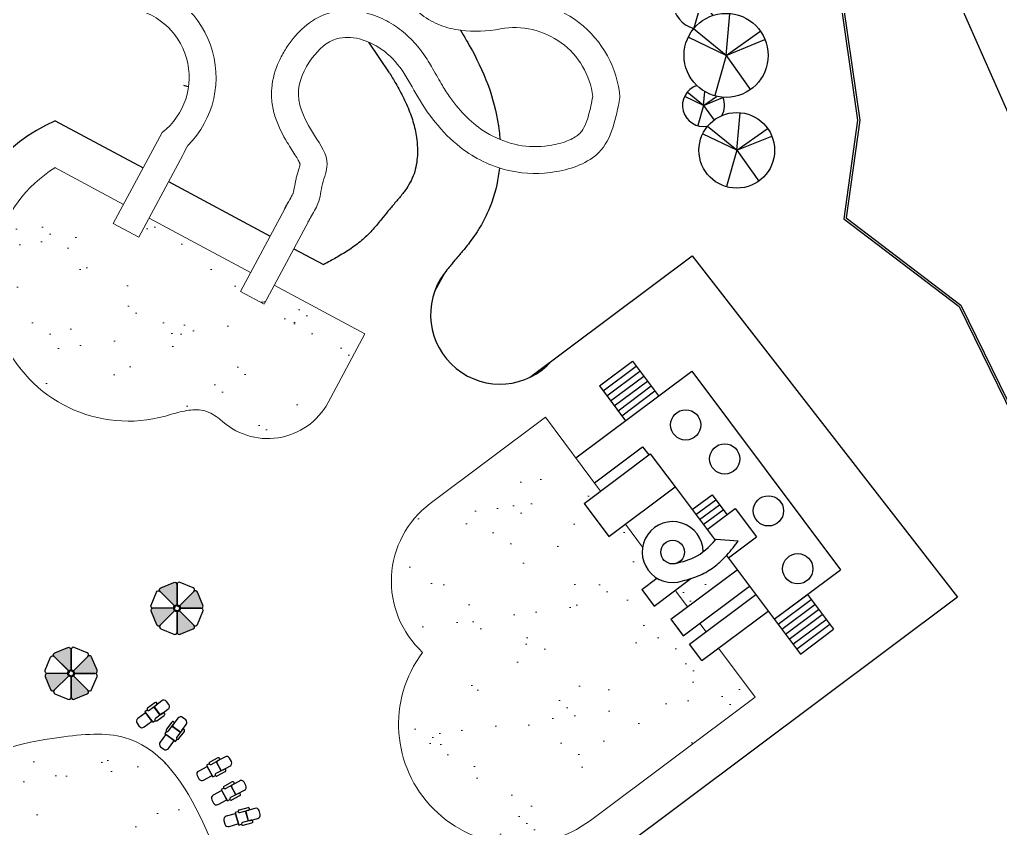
# Model space of a CAD drawing. Header units: millimetres. Extents: x 185 to 501, y 106 to 528.
# Drawn here: x 353.85 to 401.26, y 247.66 to 286.77 of the extents above; entities that cross this region are included whole.
import ezdxf

# ---------------------------------------------------------------- set-up
doc = ezdxf.new("R2010")
doc.units = ezdxf.units.MM
for name, color, linetype in [('aceras', 7, 'Continuous'), ('arboles', 84, 'Continuous'), ('cerca', 50, 'Continuous'), ('pavimento', 252, 'Continuous'), ('puertas', 240, 'Continuous'), ('SITE_FURNISHINGS', 230, 'Continuous')]:
    doc.layers.add(name, color=color, linetype=linetype)
doc.layers.add('Paredes', color=141, linetype='Continuous', lineweight=9)
doc.styles.add('ATTR', font='romans.shx', dxfattribs={"width": 0.8, "height": 0.7})
pattern_1 = [(37.5, (-1937.9465, 84.6386), (-0.1280025, 3.915306), [0, -3.08864, 0, -3.4544, 0, -3.302]), (7.5, (-1937.9465, 84.6386), (3.596186, 5.734601), [0, -1.66624, 0, -2.78384, 0, -1.0668]), (327.5, (-1940.446, 84.6386), (6.327939, 0.0114975), [0, -1.016, 0, -3.6576, 0, -4.7752]), (317.5, (-1940.446, 84.6386), (6.108452, 1.783435), [0, -0.508, 0, -2.39776, 0, -2.7432])]

# ---------------------------------------------------------------- blocks, each defined once
blk = doc.blocks.new('CLUMP4')
for p, q in [((-0.225, -0.025), (-278.175, 1469.475)), ((0.075, -0.425), (-599.925, 1349.575)), ((3398, -293.85), (2858.025, 921.15)), ((3397.75, -293.475), (3147.6, 1029.075)), ((-2100.925, -465), (-2520.925, 479.975)), ((-2101.125, -464.725), (-2295.7, 563.925)), ((0, 0), (-1432.075, 418.05)), ((0.025, 0), (1371.625, 613.675)), ((0, 0), (-1155.525, -951.225)), ((0, 0), (-888.5, -1183.5)), ((0, 0), (1323.925, -682.25)), ((3397.95, -293.45), (2109.075, 82.8)), ((3397.975, -293.45), (4632.4, 258.85)), ((-2100.975, -464.7), (-3103.45, -172.075)), ((-2100.975, -464.7), (-1496.775, -194.375)), ((3397.95, -293.45), (2357.975, -1149.55)), ((3397.95, -293.45), (2598.3, -1358.625)), ((3397.95, -293.45), (4589.5, -907.5)), ((-2100.975, -464.7), (-2909.85, -1130.55)), ((-2100.975, -464.7), (-2722.925, -1293.175)), ((-2100.975, -464.7), (-1174.225, -942.275)), ((1594.175, -1142.375), (1366.775, -630.7)), ((1594.05, -1142.15), (1455.05, -407.4)), ((1594.15, -1142.15), (1120.3, -1003.825)), ((1594.15, -1142.15), (2183.925, -878.275)), ((1594.15, -1142.15), (1016.375, -1617.75)), ((1594.15, -1142.15), (1149.9, -1733.9)), ((1594.15, -1142.15), (2256.125, -1483.275))]:
    blk.add_line(p, q)
for centre, radius in [((0.075, -0.425), 1500), ((3398, -293.85), 1350)]:
    blk.add_circle(centre, radius)
for centre, radius, start, end in [((-2100.925, -465), 1050, 52.09105, 333.029), ((1594.175, -1142.375), 750, 50.00407, 101.3809), ((1594.175, -1142.375), 750, 187.2069, 359.9176)]:
    blk.add_arc(centre, radius, start, end)
at = {"style": 'ATTR', "width": 0.8, "flags": 9}
blk.add_attdef('ESTCODE', (0, 0), '', height=157.919, dxfattribs=at)
blk = doc.blocks.new('new block')
at = {"xscale": 0.000999999996565748, "yscale": 0.001000000000203727, "zscale": 0.001}
blk.add_blockref('CLUMP4', (-1.324, 0.682), dxfattribs=at)

msp = doc.modelspace()

# ---------------------------------------------------------------- hatches: boundary and pattern name
for color, points in [(230, [(361.447, 259.452, 0.534511), (361.295, 259.554), (360.668, 259.294, 0.475071), (360.619, 259.131, -0.059116), (360.639, 259.115), (361.338, 258.417, -0.187719), (361.447, 258.465, 0.000562), (361.447, 258.465)]), (5, [(356.327, 256.305, 0.534511), (356.175, 256.407), (355.548, 256.147, 0.475071), (355.499, 255.984, -0.059116), (355.519, 255.968), (356.218, 255.27, -0.187719), (356.327, 255.318, 0.000562), (356.327, 255.318)])]:
    msp.add_hatch(color=color).paths.add_polyline_path(points)
h = msp.add_hatch(color=230)
edge = h.paths.add_edge_path()
edge.add_arc((361.618, 258.369), 0.0682, 135, 270)
edge.add_line((361.618, 258.301), (362.606, 258.301))
edge.add_arc((362.606, 258.411), 0.11, 270, 382.5)
edge.add_line((362.707, 258.453), (362.448, 259.079))
edge.add_arc((362.346, 259.037), 0.11, 22.5, 135)
edge.add_line((362.268, 259.115), (361.57, 258.417))
edge = h.paths.add_edge_path()
edge.add_arc((361.522, 258.136), 0.0682, 45, 180)
edge.add_line((361.454, 258.136), (361.454, 257.149))
edge.add_arc((361.564, 257.149), 0.11, 180, 292.5)
edge.add_line((361.606, 257.047), (362.233, 257.307))
edge.add_arc((362.191, 257.409), 0.11, 292.5, 405)
edge.add_line((362.268, 257.486), (361.57, 258.184))
edge = h.paths.add_edge_path()
edge.add_arc((360.562, 257.564), 0.11, 202.5, 315)
edge.add_line((360.639, 257.486), (361.338, 258.184))
edge.add_arc((361.289, 258.233), 0.0682, 315, 450)
edge.add_line((361.289, 258.301), (360.302, 258.301))
edge.add_arc((360.302, 258.191), 0.11, 90, 202.5)
edge.add_line((360.201, 258.149), (360.46, 257.522))
h = msp.add_hatch(color=5)
edge = h.paths.add_edge_path()
edge.add_arc((356.498, 255.222), 0.0682, 135, 270)
edge.add_line((356.498, 255.153), (357.486, 255.153))
edge.add_arc((357.486, 255.263), 0.11, 270, 382.5)
edge.add_line((357.587, 255.305), (357.328, 255.932))
edge.add_arc((357.226, 255.89), 0.11, 22.5, 135)
edge.add_line((357.148, 255.968), (356.45, 255.27))
edge = h.paths.add_edge_path()
edge.add_arc((356.402, 254.989), 0.0682, 45, 180)
edge.add_line((356.334, 254.989), (356.334, 254.002))
edge.add_arc((356.444, 254.002), 0.11, 180, 292.5)
edge.add_line((356.486, 253.9), (357.113, 254.16))
edge.add_arc((357.071, 254.261), 0.11, 292.5, 405)
edge.add_line((357.148, 254.339), (356.45, 255.037))
edge = h.paths.add_edge_path()
edge.add_arc((355.442, 254.417), 0.11, 202.5, 315)
edge.add_line((355.519, 254.339), (356.218, 255.037))
edge.add_arc((356.169, 255.085), 0.0682, 315, 450)
edge.add_line((356.169, 255.153), (355.182, 255.153))
edge.add_arc((355.182, 255.043), 0.11, 90, 202.5)
edge.add_line((355.081, 255.001), (355.34, 254.375))
at = {"layer": 'Paredes'}
h = msp.add_hatch(dxfattribs=at)
h.set_pattern_fill('AR-SAND', color=256, scale=0.08, style=0)
h.set_pattern_definition(pattern_1)
edge = h.paths.add_edge_path()
edge.add_line((359.609, 276.245), (358.375, 276.907))
edge.add_line((358.375, 276.907), (358.87, 277.831))
edge.add_line((358.87, 277.831), (355.553, 279.609))
edge.add_arc((359.103, 273.994), 6.642, 122.3044, 288.3434)
edge.add_spline(control_points=[(361.194, 267.689), (361.466, 267.764), (361.989, 267.906), (362.844, 267.924), (363.296, 267.613), (363.527, 267.454)], knot_values=[0, 0, 0, 0, 0.8516, 1.631429, 2.455196, 2.455196, 2.455196, 2.455196], degree=3, periodic=0)
edge.add_arc((365.842, 269.813), 3.305, 225.5516, 331.8115)
edge.add_line((368.754, 268.252), (370.537, 271.578))
edge.add_line((370.537, 271.578), (366.158, 273.925))
edge.add_line((366.158, 273.925), (365.724, 273.116))
edge.add_arc((365.842, 269.813), 3.305, 92.0391, 96.2617)
edge.add_line((365.481, 273.098), (364.515, 273.616))
edge.add_line((364.515, 273.616), (365.011, 274.54))
edge.add_line((365.011, 274.54), (360.104, 277.17))
edge.add_line((360.104, 277.17), (359.609, 276.245))
h = msp.add_hatch(dxfattribs=at)
h.set_pattern_fill('AR-SAND', color=256, scale=0.08, style=0)
h.set_pattern_definition(pattern_1)
edge = h.paths.add_edge_path()
edge.add_arc((377.964, 252.689), 5.8, 143.1271, 306.8394)
edge.add_line((381.442, 248.047), (389.397, 254.007))
edge.add_line((389.397, 254.007), (387.627, 256.37))
edge.add_line((387.627, 256.37), (386.826, 255.77))
edge.add_line((386.826, 255.77), (386.227, 256.57))
edge.add_line((386.227, 256.57), (387.027, 257.17))
edge.add_line((387.027, 257.17), (386.727, 257.57))
edge.add_line((386.727, 257.57), (385.927, 256.971))
edge.add_line((385.927, 256.971), (385.327, 257.771))
edge.add_line((385.327, 257.771), (388.529, 260.169))
edge.add_line((388.529, 260.169), (388.016, 260.853))
edge.add_spline(control_points=[(388.016, 260.853), (387.996, 260.832), (387.976, 260.81), (387.792, 260.618), (387.613, 260.453), (387.312, 260.227), (387.206, 260.156), (386.984, 260.023), (386.864, 259.96), (386.607, 259.846), (386.473, 259.798), (386.328, 259.751), (386.31, 259.745), (386.293, 259.74)], knot_values=[0.417134, 0.417134, 0.417134, 0.417134, 0.489921, 0.489921, 1.064753, 1.064753, 1.35217, 1.35217, 1.639586, 1.639586, 1.972838, 1.972838, 2.017805, 2.017805, 2.017805, 2.017805], degree=3, periodic=0)
edge.add_line((386.293, 259.74), (384.519, 258.41))
edge.add_line((384.519, 258.41), (383.919, 259.211))
edge.add_line((383.919, 259.211), (384.651, 259.759))
edge.add_arc((385.413, 261.019), 1.472, 170.4882, 238.8353, ccw=False)
edge.add_line((383.961, 261.262), (383.13, 262.372))
edge.add_line((383.13, 262.372), (382.33, 261.772))
edge.add_line((382.33, 261.772), (381.13, 263.373))
edge.add_line((381.13, 263.373), (381.931, 263.973))
edge.add_line((381.931, 263.973), (379.261, 267.536))
edge.add_line((379.261, 267.536), (373.689, 263.361))
edge.add_arc((376.496, 259.614), 4.682, 126.8394, 227.3545)
h = msp.add_hatch(dxfattribs=at)
h.set_pattern_fill('AR-SAND', color=256, scale=0.1, style=0)
h.set_pattern_definition([(37.5, (-2162.957, 17.1855), (-0.160003, 4.8941324), [0, -3.8608, 0, -4.318, 0, -4.1275]), (7.5, (-2162.957, 17.1855), (4.495233, 7.168251), [0, -2.0828, 0, -3.4798, 0, -1.3335]), (327.5, (-2166.081, 17.1855), (7.909924, 0.014372), [0, -1.27, 0, -4.572, 0, -5.969]), (317.5, (-2166.081, 17.1855), (7.635565, 2.229293), [0, -0.635, 0, -2.9972, 0, -3.429])])
edge = h.paths.add_edge_path()
edge.add_spline(control_points=[(329.163, 209.759), (329.769, 209.758), (331.679, 209.374), (333.188, 205.317), (334.541, 200.963), (333.991, 195.497), (329.105, 192.643), (330.18, 186.77), (334.028, 181.379), (341.571, 182.837), (347.715, 185.41), (350.943, 192.267), (345.013, 196.362), (341.002, 201.852), (340.823, 209.281), (344.738, 211.852), (349.254, 210.173), (352.059, 203.967), (357.894, 206.923), (359.013, 211.66), (358.772, 215.872), (357.263, 219.898), (353.753, 220.348), (352.079, 225.331), (353.828, 231.651), (358.644, 231.789), (361.226, 231.902), (363.18, 233.645), (366.499, 235.216), (366.131, 239.585), (363.726, 244.777), (361.783, 252.598), (355.323, 252.096), (350.842, 251.157), (351.678, 246.816), (352.206, 242.343), (349.289, 237.742), (345.789, 237.071), (344.999, 237.127)], knot_values=[126.800992, 126.800992, 126.800992, 126.800992, 128.552041, 132.302534, 138.232433, 143.028847, 147.14407, 153.309299, 157.961529, 165.761725, 172.843208, 178.590264, 183.713167, 191.652281, 199.550118, 202.153336, 203.993395, 213.278166, 216.611939, 220.52306, 227.040192, 229.640637, 232.242468, 236.304441, 243.607556, 247.723547, 249.600713, 251.118572, 255.427198, 259.388599, 262.330603, 273.582082, 276.727203, 281.527369, 283.853486, 288.505719, 295.449959, 297.74183, 297.74183, 297.74183, 297.74183], degree=3, periodic=0)
edge.add_line((344.999, 237.127), (343.657, 237.512))
edge.add_spline(control_points=[(343.657, 237.512), (343.591, 237.551), (342.465, 238.286), (341.526, 242.294), (343.136, 246.067), (341.978, 251.035), (337.528, 250.743), (334.813, 248.747), (331.956, 245.751), (327.658, 248.749), (327.085, 252.781), (324.994, 256.53), (321.298, 257.351), (317.727, 255.69), (314.381, 252.642), (313.89, 246.209), (319.216, 245.896), (323.552, 245.976), (327.203, 241.87), (328.145, 236.119), (324.858, 232.176), (320.085, 231.24), (317.483, 235.427), (312.581, 235.845), (308.455, 231.987), (311.862, 228.592), (312.568, 224.628), (312.107, 220.627), (308.67, 217.752), (310.827, 212.931), (312.025, 208.248), (314.954, 207.066), (315.627, 206.878)], knot_values=[2.907855, 2.907855, 2.907855, 2.907855, 3.150612, 7.195867, 12.953348, 16.263104, 19.888382, 23.642714, 27.036791, 30.428875, 36.324389, 39.357134, 42.52297, 46.572713, 50.687936, 56.155626, 60.647938, 63.940117, 69.206529, 75.27202, 79.883863, 83.277941, 88.074352, 92.521984, 96.637211, 101.065548, 104.030498, 108.826912, 112.507027, 115.471977, 123.273315, 125.37104, 125.37104, 125.37104, 125.37104], degree=3, periodic=0)
edge.add_spline(control_points=[(315.627, 206.878), (315.799, 206.792), (316.265, 206.559), (316.994, 206.463), (317.798, 206.497), (318.574, 206.523), (319.583, 206.096), (320.582, 205.804), (321.63, 205.921), (322.302, 206.143), (322.76, 206.317), (322.932, 206.382)], knot_values=[0, 0, 0, 0, 0.574846, 1.559232, 2.150533, 3.003289, 3.84311, 5.407574, 6.052016, 6.972857, 7.523573, 7.523573, 7.523573, 7.523573], degree=3, periodic=0)
edge.add_spline(control_points=[(322.932, 206.382), (322.933, 206.383), (324.004, 207.066), (325.387, 208.484), (327.149, 209.374), (327.787, 209.559)], knot_values=[299.106215, 299.106215, 299.106215, 299.106215, 299.110488, 302.953821, 304.929743, 304.929743, 304.929743, 304.929743], degree=3, periodic=0)
edge.add_line((327.787, 209.559), (329.163, 209.759))
h.paths.add_polyline_path([(328.219, 216.885), (326.843, 216.69, -1.682486), (330.764, 223.697), (331.32, 222.412, -0.402923)], flags=16)
h.paths.add_polyline_path([(336.161, 223.833), (335.751, 225.161, -0.49838), (342.828, 233.073), (344.194, 232.813, -1.570148)], flags=16)

# ---------------------------------------------------------------- linework, layer by layer
at = {"color": 5}
for p, q in [((381.13, 263.373), (384.332, 265.771)), ((384.332, 265.771), (385.531, 264.171)), ((382.33, 261.772), (385.531, 264.171))]:
    msp.add_line(p, q, dxfattribs=at)
msp.add_lwpolyline([(381.13, 263.373), (382.33, 261.772)], dxfattribs=at)
msp.add_circle((391.46, 260.213), 0.731, dxfattribs=at)
at = {"layer": 'aceras'}
msp.add_lwpolyline([(359.006, 138.686), (400.473, 138.686, 0.077072), (460.859, 148.303), (388.599, 311.752)], format="xyb", dxfattribs=at)
msp.add_lwpolyline([(359.006, 138.686), (400.473, 138.686, 0.077072), (460.859, 148.303), (388.599, 311.752)], format="xyb", dxfattribs=at)
at = {"layer": 'arboles', "linetype": 'Continuous'}
for p, q in [((386.227, 256.57), (389.428, 258.969)), ((386.826, 255.77), (390.028, 258.168)), ((386.826, 255.77), (386.227, 256.57))]:
    msp.add_line(p, q, dxfattribs=at)
msp.add_circle((390.043, 263.013), 0.731, dxfattribs=at)
at = {"layer": 'cerca'}
for p, q in [((385.327, 257.771), (388.529, 260.169)), ((385.927, 256.971), (389.128, 259.369))]:
    msp.add_line(p, q, dxfattribs=at)
for points in [[(368.063, 311.982), (377.526, 312.953), (385.339, 307.913), (385.664, 296.045), (393.477, 288.728), (394.453, 281.9), (393.802, 277.185), (399.336, 272.958), (403.08, 265.316), (404.226, 256.412), (412.541, 245.569), (419.701, 230.803), (423.858, 210.27), (433.821, 192.296), (434.761, 178.84), (443.57, 169.621)], [(368.113, 311.887), (377.501, 312.85), (385.24, 307.858), (385.565, 296), (393.383, 288.679), (394.352, 281.9), (393.695, 277.141), (399.257, 272.893), (402.983, 265.287), (404.13, 256.372), (412.455, 245.516), (419.605, 230.771), (423.763, 210.235), (433.722, 192.266), (434.663, 178.797), (443.487, 169.564)], [(385.327, 257.771), (385.927, 256.971)], [(385.627, 257.371), (385.927, 256.971)]]:
    msp.add_lwpolyline(points, dxfattribs=at)
msp.add_circle((386.044, 267.169), 0.731, dxfattribs=at)
at = {"layer": 'Paredes'}
for p, q in [((360.737, 281.314), (358.375, 276.907)), ((361.738, 280.219), (359.609, 276.245)), ((355.558, 279.617), (355.553, 279.609)), ((355.553, 279.609), (358.87, 277.831)), ((366.9, 278.066), (364.515, 273.616)), ((368.047, 277.451), (365.685, 273.044)), ((358.375, 276.907), (359.609, 276.245)), ((360.104, 277.17), (365.011, 274.54)), ((364.515, 273.616), (365.662, 273.001)), ((366.158, 273.925), (370.537, 271.578)), ((370.537, 271.578), (368.754, 268.252)), ((379.261, 267.536), (381.931, 263.973)), ((383.13, 262.372), (383.961, 261.262)), ((385.564, 259.123), (386.128, 258.37)), ((386.727, 257.57), (387.027, 257.17)), ((387.627, 256.37), (389.397, 254.007)), ((381.442, 248.047), (389.397, 254.007))]:
    msp.add_line(p, q, dxfattribs=at)
for points in [[(373.689, 263.361), (379.261, 267.536)], [(389.397, 254.007), (381.442, 248.047)]]:
    msp.add_lwpolyline(points, dxfattribs=at)
for centre, radius, start, end in [((358.664, 283.979), 4.678, 315.1063, 83.9189), ((358.664, 283.979), 3.378, 307.8746, 83.9189), ((377.777, 282.576), 5.106, 4.7144, 100.3885), ((377.777, 282.576), 3.806, 7.2102, 100.3885), ((359.103, 273.994), 6.642, 122.3044, 288.3434), ((365.842, 269.813), 3.305, 92.0391, 96.2617), ((365.842, 269.813), 3.305, 225.5516, 331.8115), ((376.496, 259.614), 4.682, 126.8394, 227.3545), ((377.964, 252.689), 5.8, 143.1271, 306.8394)]:
    msp.add_arc(centre, radius, start, end, dxfattribs=at)
for points, knots in [([(373.289, 291.525), (373.138, 291.355), (372.999, 291.176), (372.642, 290.643), (372.46, 290.266), (372.266, 289.526), (372.231, 289.173), (372.305, 288.463), (372.417, 288.11), (372.772, 287.485), (373.013, 287.215), (373.558, 286.783), (373.862, 286.619), (374.499, 286.376), (374.832, 286.297), (375.793, 286.171), (376.442, 286.2), (377.09, 286.319)], [5.428783, 5.428783, 5.428783, 5.428783, 5.587167, 5.587167, 5.881853, 5.881853, 6.123336, 6.123336, 6.36482, 6.36482, 6.606303, 6.606303, 6.847786, 6.847786, 7.08927, 7.08927, 7.525143, 7.525143, 7.525143, 7.525143]), ([(381.553, 283.053), (381.522, 282.896), (381.492, 282.744), (381.391, 282.283), (381.315, 282.004), (381.161, 281.609), (381.088, 281.474), (380.981, 281.326), (380.947, 281.286), (380.871, 281.212), (380.824, 281.173), (380.614, 281.025), (380.385, 280.915), (379.845, 280.746), (379.535, 280.684), (378.733, 280.597), (378.252, 280.625), (377.303, 280.849), (376.826, 281.049), (376.058, 281.522), (375.753, 281.765), (375.179, 282.33), (374.911, 282.65), (374.53, 283.185), (374.403, 283.379), (374.206, 283.703), (374.133, 283.831), (373.977, 284.108), (373.895, 284.255), (373.675, 284.635), (373.528, 284.878), (373.179, 285.369), (372.98, 285.613), (372.534, 286.061), (372.289, 286.267), (371.742, 286.634), (371.447, 286.792), (370.783, 287.055), (370.411, 287.155), (369.721, 287.221), (369.414, 287.215), (368.903, 287.119), (368.699, 287.058), (368.328, 286.903), (368.156, 286.809), (367.619, 286.458), (367.318, 286.158), (366.931, 285.681), (366.808, 285.509), (366.579, 285.145), (366.475, 284.954), (366.202, 284.352), (366.07, 283.913), (366.012, 283.193), (366.021, 282.937), (366.088, 282.46), (366.144, 282.235), (366.364, 281.572), (366.571, 281.182), (366.855, 280.706), (366.929, 280.588), (367.149, 280.244), (367.271, 280.056), (367.377, 279.854), (367.398, 279.801), (367.405, 279.777)], [0.179362, 0.179362, 0.179362, 0.179362, 0.637503, 0.637503, 1.652184, 1.652184, 2.471575, 2.471575, 2.879139, 2.879139, 3.286704, 3.286704, 4.390359, 4.390359, 5.494015, 5.494015, 7.407084, 7.407084, 9.320153, 9.320153, 10.783703, 10.783703, 12.247253, 12.247253, 13.030272, 13.030272, 13.519565, 13.519565, 14.008858, 14.008858, 14.737136, 14.737136, 15.465414, 15.465414, 16.151395, 16.151395, 16.837377, 16.837377, 17.588828, 17.588828, 18.141529, 18.141529, 18.490967, 18.490967, 18.840405, 18.840405, 19.684438, 19.684438, 20.142495, 20.142495, 20.600553, 20.600553, 21.516668, 21.516668, 21.989354, 21.989354, 22.46204, 22.46204, 23.478043, 23.478043, 23.832447, 23.832447, 24.541255, 24.541255, 24.93765, 24.93765, 24.93765, 24.93765]), ([(367.405, 279.777), (367.399, 279.744), (367.382, 279.676), (367.325, 279.486), (367.286, 279.363), (367.228, 279.147), (367.211, 279.075), (367.182, 278.946), (367.17, 278.886), (367.138, 278.718), (367.122, 278.624), (367.092, 278.478), (367.08, 278.424), (367.063, 278.366), (367.058, 278.353), (367.048, 278.329), (367.04, 278.309), (366.993, 278.217), (366.929, 278.11), (366.803, 277.896), (366.756, 277.814), (366.684, 277.682), (366.656, 277.629), (366.63, 277.58)], [25.606985, 25.606985, 25.606985, 25.606985, 25.943681, 25.943681, 26.280377, 26.280377, 26.426864, 26.426864, 26.57335, 26.57335, 26.866322, 26.866322, 27.146048, 27.146048, 27.325697, 27.325697, 27.505346, 27.505346, 27.955427, 27.955427, 28.166106, 28.166106, 28.332707, 28.332707, 28.332707, 28.332707]), ([(344.999, 237.127), (345.789, 237.071), (349.289, 237.742), (352.206, 242.343), (351.678, 246.816), (350.842, 251.157), (355.323, 252.096), (361.783, 252.598), (363.726, 244.777), (366.131, 239.585), (366.499, 235.216), (363.18, 233.645), (361.226, 231.902), (358.644, 231.789), (353.828, 231.651), (352.079, 225.331), (353.753, 220.348), (357.263, 219.898), (358.772, 215.872), (359.013, 211.66), (357.894, 206.923), (352.059, 203.967), (349.254, 210.173), (344.738, 211.852), (340.823, 209.281), (341.002, 201.852), (345.013, 196.362), (350.943, 192.267), (347.715, 185.41), (341.571, 182.837), (334.028, 181.379), (330.18, 186.77), (329.105, 192.643), (333.991, 195.497), (334.541, 200.963), (333.188, 205.317), (331.679, 209.374), (329.769, 209.758), (329.163, 209.759)], [126.800992, 126.800992, 126.800992, 126.800992, 129.092863, 136.037103, 140.689336, 143.015452, 147.815618, 150.96074, 162.212219, 165.154223, 169.115624, 173.42425, 174.942109, 176.819275, 180.935266, 188.238381, 192.300354, 194.902185, 197.502629, 204.019762, 207.930883, 211.264655, 220.549427, 222.389486, 224.992704, 232.890541, 240.829655, 245.952558, 251.699614, 258.781097, 266.581292, 271.233523, 277.398752, 281.513975, 286.310389, 292.240287, 295.990781, 297.74183, 297.74183, 297.74183, 297.74183])]:
    msp.add_open_spline(points, degree=3, knots=knots, dxfattribs=at)
for points in [[(382.866, 282.995), (381.845, 280.346), (379.789, 279.418), (377.572, 279.451), (375.309, 280.479), (373.093, 283.034), (372.33, 284.319), (371.329, 285.345), (369.164, 285.835), (367.988, 284.917), (367.321, 283.142), (368.101, 281.167), (368.708, 279.772), (368.488, 278.823), (368.267, 277.875), (367.902, 277.198), (367.78, 276.973)], [(361.194, 267.689), (362.024, 267.877), (362.804, 267.847), (363.527, 267.454)]]:
    msp.add_spline(points, degree=3, dxfattribs=at)
msp.add_open_spline([(361.738, 280.219), (361.813, 280.375), (361.889, 280.531), (361.979, 280.677)], degree=3, dxfattribs=at)
at = {"layer": 'pavimento'}
for p, q in [((371.723, 284.201), (370.73, 285.676)), ((355.557, 281.876), (359.815, 279.594)), ((361.049, 278.932), (365.955, 276.303)), ((367.103, 275.688), (368.536, 274.92)), ((374.378, 274.511), (373.905, 273.628))]:
    msp.add_line(p, q, dxfattribs=at)
for points in [[(378.494, 269.46), (386.356, 275.35)], [(386.356, 275.35), (399.177, 258.834)], [(399.177, 258.834), (382.641, 246.446)]]:
    msp.add_lwpolyline(points, dxfattribs=at)
for centre, radius, start, end in [((359.103, 273.994), 8.642, 114.2243, 219.7547), ((377.068, 272.501), 3.358, 143.2356, 318.5598)]:
    msp.add_arc(centre, radius, start, end, dxfattribs=at)
for points, knots in [([(375.156, 286.255), (375.333, 285.958), (375.529, 285.625), (376.027, 284.702), (376.336, 284.064), (376.785, 282.73), (376.946, 282.073), (377.04, 281.238), (377.052, 281.106), (377.061, 280.972)], [19.158867, 19.158867, 19.158867, 19.158867, 20.137643, 20.137643, 21.57562, 21.57562, 22.704878, 22.704878, 22.913816, 22.913816, 22.913816, 22.913816]), ([(371.723, 284.201), (371.826, 284.029), (371.927, 283.859), (372.161, 283.448), (372.294, 283.202), (372.532, 282.717), (372.64, 282.472), (372.826, 281.967), (372.903, 281.714), (372.989, 281.326), (373.012, 281.2), (373.054, 280.909), (373.07, 280.738), (373.083, 280.408), (373.08, 280.246), (373.039, 279.773), (372.978, 279.483), (372.813, 279.053), (372.737, 278.902), (372.595, 278.669), (372.534, 278.579), (372.426, 278.431), (372.379, 278.37), (372.273, 278.236), (372.217, 278.168), (372.106, 278.035), (372.047, 277.967), (371.933, 277.834), (371.876, 277.767), (371.762, 277.633), (371.706, 277.566), (371.548, 277.372), (371.446, 277.245), (371.279, 277.04), (371.213, 276.959), (371.074, 276.793), (371.006, 276.714), (370.779, 276.461), (370.613, 276.292), (370.259, 275.983), (370.072, 275.842), (369.677, 275.571), (369.478, 275.448), (369.085, 275.219), (368.899, 275.116), (368.653, 274.983), (368.595, 274.952), (368.536, 274.92)], [19.158867, 19.158867, 19.158867, 19.158867, 19.763052, 19.763052, 20.576706, 20.576706, 21.39036, 21.39036, 22.18087, 22.18087, 22.555607, 22.555607, 23.042024, 23.042024, 23.52844, 23.52844, 24.414197, 24.414197, 24.927299, 24.927299, 25.245981, 25.245981, 25.485876, 25.485876, 25.745157, 25.745157, 26.004438, 26.004438, 26.263719, 26.263719, 26.523, 26.523, 27.002169, 27.002169, 27.320348, 27.320348, 27.638527, 27.638527, 28.353163, 28.353163, 29.0678, 29.0678, 29.782436, 29.782436, 30.411889, 30.411889, 30.607172, 30.607172, 30.607172, 30.607172]), ([(377.037, 279.595), (377.037, 279.592), (377.037, 279.59), (376.981, 279.063), (376.87, 278.51), (376.61, 277.775), (376.543, 277.608), (376.384, 277.253), (376.293, 277.074), (376.111, 276.748), (376.019, 276.598), (375.746, 276.185), (375.572, 275.956), (375.295, 275.611), (375.185, 275.481), (375.022, 275.291), (374.961, 275.221), (374.858, 275.099), (374.818, 275.052), (374.722, 274.935), (374.669, 274.87), (374.541, 274.712), (374.464, 274.616), (374.378, 274.511)], [23.596153, 23.596153, 23.596153, 23.596153, 23.599951, 23.599951, 24.343508, 24.343508, 24.561462, 24.561462, 24.803798, 24.803798, 25.046133, 25.046133, 25.530805, 25.530805, 25.915416, 25.915416, 26.19364, 26.19364, 26.474745, 26.474745, 26.755849, 26.755849, 27.103146, 27.103146, 27.103146, 27.103146])]:
    msp.add_open_spline(points, degree=3, knots=knots, dxfattribs=at)
for points in [[(362.011, 283.519), (361.927, 283.541), (361.852, 283.562), (361.787, 283.579)], [(370.444, 271.404), (370.439, 271.402), (370.435, 271.399), (370.431, 271.397)]]:
    msp.add_open_spline(points, degree=3, dxfattribs=at)
at = {"layer": 'puertas'}
for p, q in [((387.514, 261.645), (388.586, 261.565)), ((383.919, 259.211), (384.651, 259.759)), ((384.519, 258.41), (386.293, 259.74))]:
    msp.add_line(p, q, dxfattribs=at)
msp.add_lwpolyline([(383.919, 259.211), (384.519, 258.41)], dxfattribs=at)
for centre, radius in [((387.93, 265.526), 0.731), ((385.413, 261.019), 0.572)]:
    msp.add_circle(centre, radius, dxfattribs=at)
msp.add_arc((385.413, 261.019), 1.472, 0.5298, 288.8857, dxfattribs=at)
for points, knots in [([(385.622, 260.486), (385.903, 260.56), (386.624, 260.751), (387.205, 261.278), (387.506, 261.636), (387.514, 261.645)], [0, 0, 0, 0, 0.864332, 2.219368, 2.255914, 2.255914, 2.255914, 2.255914]), ([(385.89, 259.626), (386.03, 259.663), (386.182, 259.704), (386.473, 259.798), (386.607, 259.846), (386.864, 259.96), (386.984, 260.023), (387.206, 260.156), (387.312, 260.227), (387.613, 260.453), (387.792, 260.618), (388.177, 261.02), (388.365, 261.262), (388.549, 261.515), (388.568, 261.54), (388.586, 261.565)], [0.038756, 0.038756, 0.038756, 0.038756, 0.462101, 0.462101, 0.795353, 0.795353, 1.08277, 1.08277, 1.370186, 1.370186, 1.945019, 1.945019, 2.72778, 2.72778, 2.816447, 2.816447, 2.816447, 2.816447])]:
    msp.add_open_spline(points, degree=3, knots=knots, dxfattribs=at)
at = {"layer": 'SITE_FURNISHINGS', "color": 7, "linetype": 'Continuous'}
for p, q in [((381.874, 269.053), (383.474, 270.252)), ((380.732, 265.573), (386.334, 269.77)), ((382.053, 268.813), (383.654, 270.012)), ((382.233, 268.572), (383.834, 269.772)), ((382.413, 268.332), (384.014, 269.532)), ((382.593, 268.092), (384.194, 269.291)), ((382.773, 267.852), (384.374, 269.051)), ((382.953, 267.612), (384.553, 268.811)), ((381.631, 264.373), (383.958, 266.116)), ((386.355, 263.071), (387.315, 263.791)), ((387.315, 263.791), (388.035, 262.83)), ((386.535, 262.831), (387.495, 263.551)), ((386.714, 262.591), (387.675, 263.31)), ((387.074, 262.111), (388.435, 263.13)), ((388.435, 263.13), (389.466, 261.754)), ((386.894, 262.351), (387.855, 263.07)), ((388.105, 260.734), (389.466, 261.754)), ((390.327, 257.768), (393.529, 260.166)), ((390.327, 257.768), (391.928, 258.967)), ((390.507, 257.528), (392.108, 258.727)), ((390.687, 257.288), (392.288, 258.487)), ((390.867, 257.048), (392.468, 258.247)), ((391.047, 256.808), (392.648, 258.007)), ((391.227, 256.568), (392.827, 257.767)), ((391.407, 256.328), (393.007, 257.527)), ((391.587, 256.087), (393.187, 257.287))]:
    msp.add_line(p, q, dxfattribs=at)
for points in [[(383.474, 270.252), (384.733, 268.571)], [(386.334, 269.77), (393.529, 260.166)], [(381.874, 269.053), (383.133, 267.372)], [(383.958, 266.116), (384.257, 265.716)], [(385.531, 264.171), (387.466, 261.588)], [(388.016, 260.853), (391.587, 256.087)], [(391.928, 258.967), (393.187, 257.287)], [(360.018, 253.383), (359.903, 253.299), (360.278, 252.792), (360.392, 252.877)], [(360.641, 253.139), (360.341, 253.544)], [(360.953, 252.358), (360.868, 252.243), (361.373, 251.867), (361.458, 251.981)], [(361.62, 252.304), (361.216, 252.605)], [(363.592, 250.445), (363.354, 250.889)], [(363.011, 250.777), (362.885, 250.71), (363.182, 250.154), (363.308, 250.221)], [(363.712, 249.61), (363.587, 249.542), (363.889, 248.989), (364.014, 249.057)], [(364.296, 249.282), (364.055, 249.725)], [(364.408, 248.465), (364.271, 248.427), (364.438, 247.82), (364.575, 247.858)], [(364.902, 248.013), (364.768, 248.499)]]:
    msp.add_lwpolyline(points, dxfattribs=at)
at = {"layer": 'SITE_FURNISHINGS', "color": 230, "linetype": 'Continuous'}
for points in [[(361.447, 258.465, -0.668179), (361.33, 258.417), (360.632, 259.115, -0.534511), (360.668, 259.294), (361.295, 259.554, -0.534511), (361.447, 259.452)], [(361.454, 258.465, 0.668179), (361.57, 258.417), (362.268, 259.115, 0.534511), (362.233, 259.294), (361.606, 259.554, 0.534511), (361.454, 259.452)], [(361.338, 258.417, -0.668179), (361.289, 258.301), (360.302, 258.301, -0.534511), (360.201, 258.453), (360.46, 259.079, -0.534511), (360.639, 259.115)], [(361.57, 258.417, 0.668179), (361.618, 258.301), (362.606, 258.301, 0.534511), (362.707, 258.453), (362.448, 259.079, 0.534511), (362.268, 259.115)], [(361.289, 258.301, -1), (361.618, 258.301, -1)], [(360.46, 257.522, 0.534511), (360.639, 257.486), (361.338, 258.184, 0.668179), (361.289, 258.301), (360.302, 258.301, 0.534511), (360.201, 258.149)], [(361.454, 258.136, 0.668179), (361.338, 258.184), (360.639, 257.486, 0.534511), (360.675, 257.307), (361.302, 257.047, 0.534511), (361.454, 257.149)], [(361.57, 258.184, 0.668179), (361.454, 258.136), (361.454, 257.149, 0.534511), (361.606, 257.047), (362.233, 257.307, 0.534511), (362.268, 257.486)], [(361.618, 258.301, 0.668179), (361.57, 258.184), (362.268, 257.486, 0.534511), (362.448, 257.522), (362.707, 258.149, 0.534511), (362.606, 258.301)]]:
    msp.add_lwpolyline(points, format="xyb", close=True, dxfattribs=at)
at = {"layer": 'SITE_FURNISHINGS', "color": 5, "linetype": 'Continuous'}
for points in [[(356.327, 255.318, -0.668179), (356.21, 255.27), (355.512, 255.968, -0.534511), (355.548, 256.147), (356.175, 256.407, -0.534511), (356.327, 256.305)], [(356.334, 255.318, 0.668179), (356.45, 255.27), (357.148, 255.968, 0.534511), (357.113, 256.147), (356.486, 256.407, 0.534511), (356.334, 256.305)], [(356.218, 255.27, -0.668179), (356.169, 255.153), (355.182, 255.153, -0.534511), (355.081, 255.305), (355.34, 255.932, -0.534511), (355.519, 255.968)], [(356.45, 255.27, 0.668179), (356.498, 255.153), (357.486, 255.153, 0.534511), (357.587, 255.305), (357.328, 255.932, 0.534511), (357.148, 255.968)], [(355.34, 254.375, 0.534511), (355.519, 254.339), (356.218, 255.037, 0.668179), (356.169, 255.153), (355.182, 255.153, 0.534511), (355.081, 255.001)], [(356.169, 255.153, -1), (356.498, 255.153, -1)], [(356.498, 255.153, 0.668179), (356.45, 255.037), (357.148, 254.339, 0.534511), (357.328, 254.375), (357.587, 255.001, 0.534511), (357.486, 255.153)], [(356.334, 254.989, 0.668179), (356.218, 255.037), (355.519, 254.339, 0.534511), (355.555, 254.16), (356.182, 253.9, 0.534511), (356.334, 254.002)], [(356.45, 255.037, 0.668179), (356.334, 254.989), (356.334, 254.002, 0.534511), (356.486, 253.9), (357.113, 254.16, 0.534511), (357.148, 254.339)]]:
    msp.add_lwpolyline(points, format="xyb", close=True, dxfattribs=at)
at = {"layer": 'SITE_FURNISHINGS', "color": 7, "linetype": 'Continuous'}
for points in [[(360.018, 253.383, 0.414214), (360.11, 253.373), (360.458, 253.63, 0.414214), (360.476, 253.722, 0.414214), (360.383, 253.732), (360.035, 253.475, 0.414214)], [(360.359, 253.52), (360.623, 253.163, 0.157188), (360.721, 253.198), (361.018, 253.418, 0.414214), (361.062, 253.646), (360.95, 253.798, 0.414214), (360.719, 253.823), (360.422, 253.604, 0.157188)], [(359.942, 253.246, 0.042225), (359.918, 253.231), (359.564, 252.969, 0.414214), (359.52, 252.741), (359.632, 252.589, 0.414214), (359.863, 252.564), (360.218, 252.826, 0.042225), (360.239, 252.845)], [(360.392, 252.877, 0.414214), (360.485, 252.867), (360.833, 253.124, 0.414214), (360.85, 253.215, 0.414214), (360.758, 253.225), (360.41, 252.968, 0.414214)], [(360.953, 252.358, 0.414214), (361.044, 252.375), (361.302, 252.722, 0.414214), (361.293, 252.814, 0.414214), (361.201, 252.797), (360.943, 252.45, 0.414214)], [(361.239, 252.588), (361.596, 252.322, 0.157188), (361.68, 252.384), (361.9, 252.681, 0.414214), (361.876, 252.912), (361.725, 253.025, 0.414214), (361.496, 252.982), (361.275, 252.685, 0.157188)], [(361.458, 251.981, 0.414214), (361.549, 251.999), (361.808, 252.345, 0.414214), (361.798, 252.438, 0.414214), (361.707, 252.421), (361.448, 252.074, 0.414214)], [(360.92, 252.204, 0.042225), (360.901, 252.183), (360.638, 251.829, 0.414214), (360.662, 251.598), (360.814, 251.485, 0.414214), (361.042, 251.528), (361.305, 251.882, 0.042225), (361.321, 251.906)], [(363.011, 250.777, 0.414214), (363.101, 250.754), (363.482, 250.958, 0.414214), (363.513, 251.045, 0.414214), (363.423, 251.069), (363.041, 250.865, 0.414214)], [(363.368, 250.863), (363.578, 250.471, 0.157188), (363.68, 250.492), (364.006, 250.666, 0.414214), (364.082, 250.885), (363.993, 251.052, 0.414214), (363.768, 251.11), (363.442, 250.936, 0.157188)], [(362.916, 250.653, 0.042225), (362.89, 250.641), (362.501, 250.433, 0.414214), (362.424, 250.214), (362.513, 250.047, 0.414214), (362.738, 249.989), (363.127, 250.196, 0.042225), (363.151, 250.212)], [(363.308, 250.221, 0.414214), (363.398, 250.198), (363.779, 250.402, 0.414214), (363.81, 250.49, 0.414214), (363.72, 250.513), (363.338, 250.309, 0.414214)], [(363.712, 249.61, 0.414214), (363.803, 249.587), (364.182, 249.794, 0.414214), (364.212, 249.882, 0.414214), (364.122, 249.905), (363.742, 249.698, 0.414214)], [(364.069, 249.699), (364.282, 249.308, 0.157188), (364.384, 249.33), (364.708, 249.507, 0.414214), (364.783, 249.727), (364.693, 249.893, 0.414214), (364.467, 249.949), (364.143, 249.772, 0.157188)], [(363.619, 249.484, 0.042225), (363.592, 249.473), (363.205, 249.262, 0.414214), (363.131, 249.042), (363.221, 248.876, 0.414214), (363.446, 248.819), (363.833, 249.03, 0.042225), (363.858, 249.046)], [(364.014, 249.057, 0.414214), (364.104, 249.034), (364.484, 249.241, 0.414214), (364.514, 249.329, 0.414214), (364.423, 249.351), (364.044, 249.145, 0.414214)], [(364.408, 248.465, 0.414214), (364.491, 248.423), (364.907, 248.537, 0.414214), (364.957, 248.616, 0.414214), (364.874, 248.659), (364.457, 248.544, 0.414214)], [(364.776, 248.47), (364.894, 248.042, 0.157188), (364.998, 248.04), (365.354, 248.138, 0.414214), (365.477, 248.335), (365.427, 248.517, 0.414214), (365.22, 248.624), (364.864, 248.525, 0.157188)], [(364.288, 248.364, 0.042225), (364.26, 248.359), (363.835, 248.242, 0.414214), (363.712, 248.044), (363.762, 247.862, 0.414214), (363.969, 247.756), (364.394, 247.873, 0.042225), (364.421, 247.883)], [(364.575, 247.858, 0.414214), (364.658, 247.815), (365.075, 247.93, 0.414214), (365.124, 248.009, 0.414214), (365.041, 248.052), (364.625, 247.937, 0.414214)]]:
    msp.add_lwpolyline(points, format="xyb", close=True, dxfattribs=at)

# ---------------------------------------------------------------- block references
at = {"layer": 'arboles', "linetype": 'Continuous', "xscale": 1.354679381773452, "yscale": 1.354679381773479, "zscale": 1.354679381773469, "rotation": 281.3221332206409}
msp.add_blockref('new block', (387.445, 283.099), dxfattribs=at)

doc.saveas('drawing.dxf')
